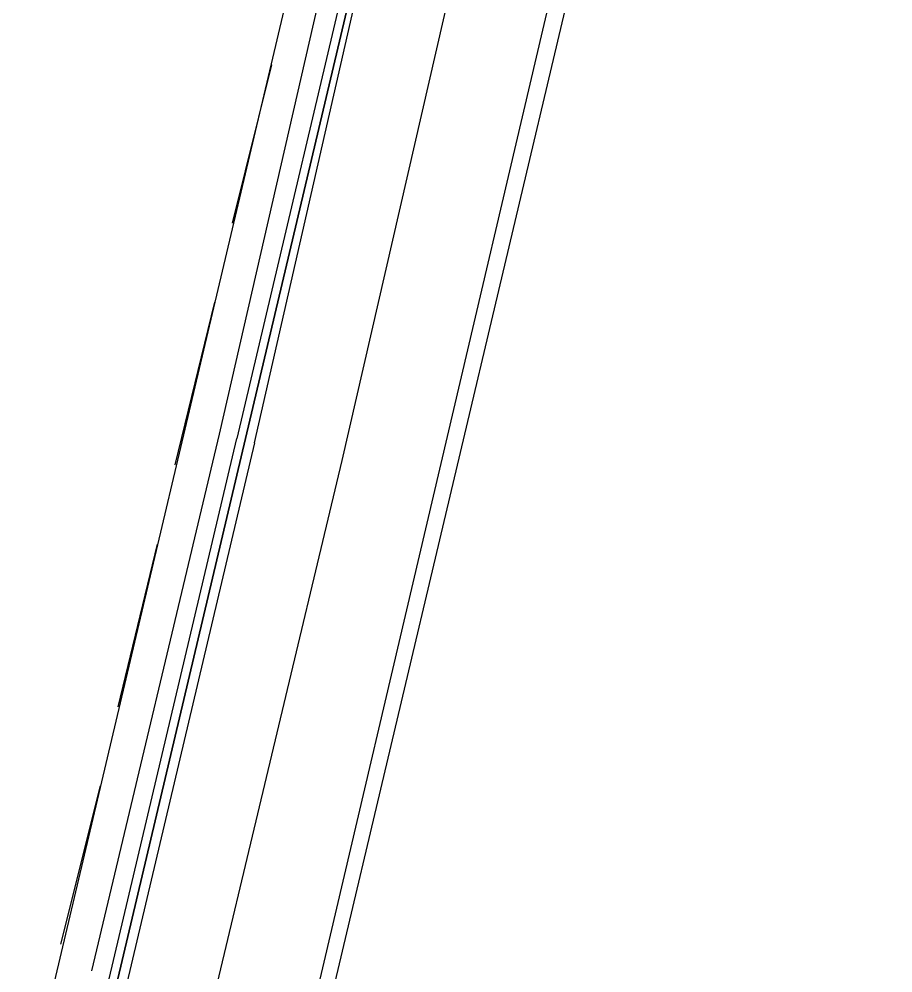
# Model space of a CAD drawing. Header units: feet. Extents: x -84 to 198, y -22 to 181.
# Drawn here: x 102.913 to 105.563, y 25.971 to 28.863 of the extents above; entities that cross this region are included whole.
import ezdxf

# ---------------------------------------------------------------- set-up
doc = ezdxf.new("R2010")
doc.units = ezdxf.units.FT
doc.layers.add('A-LINEA', color=7, linetype='CONTINUOUS')

msp = doc.modelspace()

# ---------------------------------------------------------------- linework, layer by layer
at = {"layer": 'A-LINEA'}
for p, q in [((103.5333, 24.5111), (107.3733, 40.7511)), ((103, 25.8578), (104.7067, 33.0711)), ((103.76, 25.6711), (105.4533, 32.8844)), ((103.56, 28.2444), (103.68, 28.7244)), ((103.3867, 27.5111), (103.5067, 28.0044)), ((103.52, 27.6044), (103.1333, 25.9778)), ((103.2133, 26.7778), (103.3333, 27.2711)), ((103.04, 26.0578), (103.16, 26.5378))]:
    msp.add_line(p, q, dxfattribs=at)
for points in [[(67.2267, 7.6444), (67.2667, 7.8178), (67.76, 9.9244), (68.1067, 9.9378), (69.9867, 17.8978), (72.5733, 17.2844), (72.7333, 17.9244), (80.72, 16.0444), (83.12, 15.4711), (87.16, 14.5111), (90.12, 27.0044), (94.6533, 25.9244), (94.8133, 26.5778), (97.52, 25.9378), (103.5333, 24.5111), (107.3733, 40.7511), (107.64, 40.6978), (108.9733, 40.3778), (112.68, 39.4978), (119.16, 37.9644), (119.2267, 38.2978), (125.3067, 36.8578)], [(103.6267, 27.5778), (104.0133, 29.2711), (104, 29.2844), (103.6, 27.5911), (104, 29.2844), (103.9867, 29.2844), (103.9733, 29.2844), (103.5733, 27.5911)], [(103.9333, 29.2311), (103.9333, 29.2311), (103.8933, 29.2311), (103.52, 27.6044)], [(103.4667, 25.7378), (103.8933, 27.5244), (104.2667, 29.1511)], [(103.6267, 27.5778), (103.2267, 25.8844), (103.2133, 25.8844), (103.2, 25.8844), (103.2, 25.8978), (103.6, 27.5911), (103.2, 25.8978), (103.1867, 25.8978), (103.1733, 25.8978), (103.5733, 27.5911)]]:
    msp.add_lwpolyline(points, dxfattribs=at)

doc.saveas('drawing.dxf')
